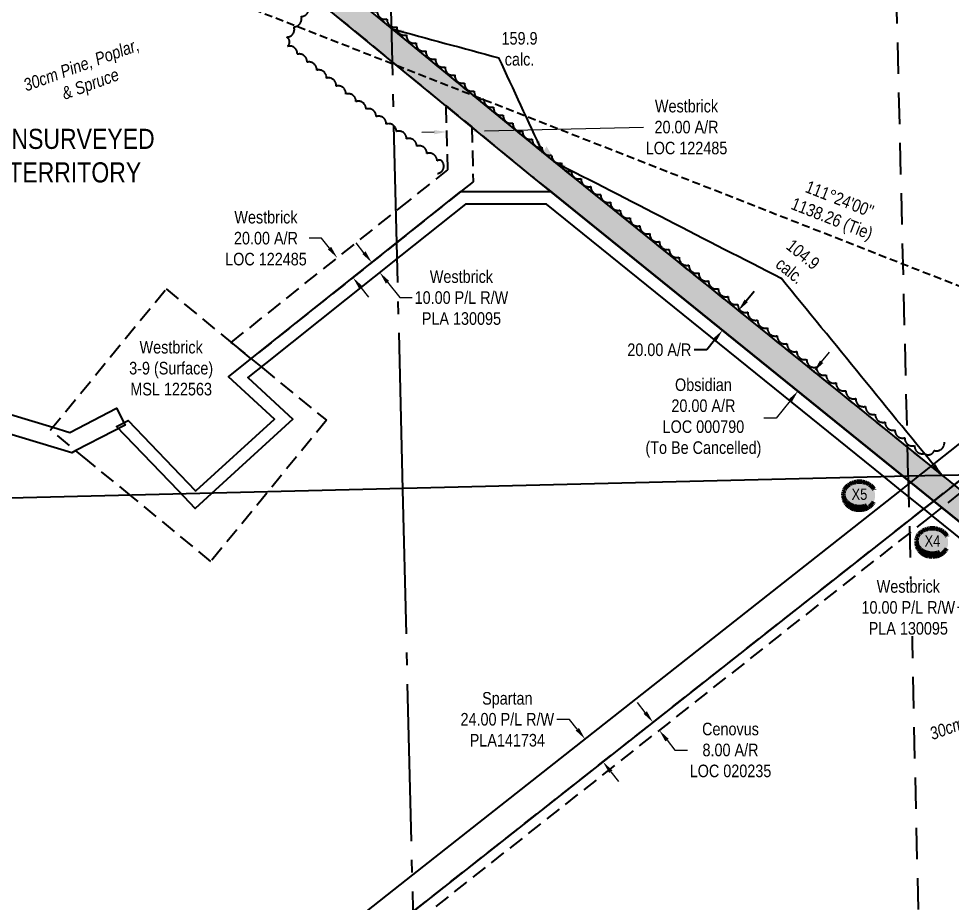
# Model space of a CAD drawing. Extents: x 615758 to 621285, y 5855650 to 5861424.
# Drawn here: x 617739 to 618482, y 5857583 to 5858287 of the extents above; entities that cross this region are included whole.
import ezdxf
from ezdxf.enums import TextEntityAlignment as Align

# ---------------------------------------------------------------- set-up
doc = ezdxf.new("R2010")
doc.units = 0
doc.header["$LTSCALE"] = 5
doc.header["$PDSIZE"] = 0.5
for name, pattern in [('0', [1, 1, 0]), ('BORDER2', [22.225, 6.35, -3.175, 6.35, -3.175, 0, -3.175]), ('foc-ACCESSROAD', [3.75, 2.5, -1.25]), ('foc-LSD', [8, 5, -3]), ('foc-QUARTERLINE', [33, 25, -3, 2, -3]), ('foc-TIELINE', [1.875, 1.25, -0.625])]:
    doc.linetypes.add(name, pattern=pattern)
doc.layers.get('Defpoints').update_dxf_attribs({"color": 9})
doc.layers.add('AS-COUNTY', color=7, linetype='BORDER2', lineweight=60, true_color=0xcc33ff)
for name, color, linetype in [('AS-ROADS', 254, 'Continuous'), ('C-AR', 13, 'foc-ACCESSROAD'), ('F-AR', 190, 'foc-ACCESSROAD'), ('F-RW', 190, 'Continuous'), ('F-WS', 190, 'foc-ACCESSROAD'), ('L-BD', 7, 'Continuous'), ('L-MON', 1, 'Continuous'), ('L-QSEC', 8, 'foc-QUARTERLINE'), ('L-SEC', 7, 'Continuous'), ('L-SECTION-LSD', 7, 'foc-LSD'), ('L-TIE', 7, 'foc-TIELINE'), ('L-UNS-T', 3, 'Continuous'), ('P-PROPOSED', 10, 'Continuous'), ('P-PROPOSED-H', 21, 'Continuous'), ('P-TXT', 4, 'Continuous'), ('T-BUSH', 110, '0'), ('T-BUSH-T', 110, 'Continuous')]:
    doc.layers.add(name, color=color, linetype=linetype)
for name, color, linetype, lineweight in [('C-RW-T', 13, 'Continuous', 9), ('F-AR-T', 190, 'Continuous', 9), ('F-RW-T', 190, 'Continuous', 9)]:
    doc.layers.add(name, color=color, linetype=linetype, lineweight=lineweight)
doc.styles.add('80CG', font='ARIALN.TTF', dxfattribs={"height": 10})
doc.styles.add('80L', font='ARIALN.TTF', dxfattribs={"height": 10})
doc.styles.add('80LS', font='ARIALNI.TTF', dxfattribs={"height": 10})
doc.styles.add('Crossing', font='ARIALN.TTF', dxfattribs={"height": 10})
doc.dimstyles.new('Compass 5 000', dxfattribs={"dimscale": 5, "dimtxt": 9, "dimasz": 2, "dimexe": 0.2, "dimexo": 0.0625, "dimgap": 0.5, "dimtad": 0, "dimtih": 1, "dimtoh": 1, "dimzin": 0, "dimdsep": 46, "dimtxsty": '80CG', "dimcen": 0.1, "dimse1": 1, "dimse2": 1, "dimclrd": 256, "dimclrt": 256, "dimaunit": 1, "dimadec": 4, "dimazin": 0, "dimtfac": 0.06, "dimtofl": 0, "dimtmove": 0, "dimatfit": 1, "dimfxl": 0.2, "dimtolj": 1, "dimtzin": 0, "dimlwd": -1, "dimarcsym": 0})

# ---------------------------------------------------------------- blocks, each defined once
blk = doc.blocks.new('*D439')
at = {"layer": 'Defpoints', "color": 0, "transparency": 16777216}
for p in [(618189.8, 5857713.94), (618165.33, 5857694.65), (618179.57, 5857676.58)]:
    blk.add_point(p, dxfattribs=at)
at = {"layer": 'F-RW-T', "transparency": 16777216}
for p, q in [((618177.42, 5857729.64), (618167.42, 5857729.64)), ((618183.61, 5857721.79), (618177.42, 5857729.64)), ((618210.23, 5857688.01), (618216.42, 5857680.15))]:
    blk.add_line(p, q, dxfattribs=at)
for points in [[(618184.92, 5857722.82), (618182.3, 5857720.76), (618189.8, 5857713.94)], [(618211.54, 5857689.04), (618208.92, 5857686.97), (618204.04, 5857695.86)]]:
    blk.add_solid(points, dxfattribs=at)
at = {"layer": 'F-RW-T', "transparency": 16777216, "insert": (618127.88, 5857729.64), "char_height": 10, "attachment_point": 5, "style": '80CG'}
blk.add_mtext('\\A1;Spartan\\P24.00 P/L R/W\\PPLA141734', dxfattribs=at)
blk = doc.blocks.new('*D440')
at = {"layer": 'Defpoints', "color": 0, "transparency": 16777216}
for p in [(618243.05, 5857726.6), (618248.01, 5857720.3), (618248.82, 5857720.95)]:
    blk.add_point(p, dxfattribs=at)
at = {"layer": 'F-AR-T', "transparency": 16777216}
for p, q in [((618237.67, 5857735.09), (618231.48, 5857742.95)), ((618255.01, 5857713.09), (618261.2, 5857705.24)), ((618261.2, 5857705.24), (618271.2, 5857705.24))]:
    blk.add_line(p, q, dxfattribs=at)
for points in [[(618238.98, 5857736.13), (618236.36, 5857734.06), (618243.86, 5857727.24)], [(618256.32, 5857714.12), (618253.7, 5857712.06), (618248.82, 5857720.95)]]:
    blk.add_solid(points, dxfattribs=at)
at = {"layer": 'F-AR-T', "transparency": 16777216, "insert": (618305.54, 5857705.24), "char_height": 10, "attachment_point": 5, "style": '80CG'}
blk.add_mtext('\\A1;Cenovus\\P8.00 A/R\\PLOC 020235', dxfattribs=at)
blk = doc.blocks.new('*D441')
at = {"layer": 'Defpoints', "color": 0, "transparency": 16777216}
for p in [(618524.04, 5857857.78), (618517.77, 5857849.99), (618519.96, 5857848.23)]:
    blk.add_point(p, dxfattribs=at)
at = {"layer": 'F-RW-T', "transparency": 16777216}
for p, q in [((618532.5, 5857863.81), (618538.77, 5857871.6)), ((618513.69, 5857840.44), (618496.16, 5857818.66)), ((618496.16, 5857818.66), (618486.16, 5857818.66))]:
    blk.add_line(p, q, dxfattribs=at)
for points in [[(618531.2, 5857864.86), (618533.8, 5857862.77), (618526.23, 5857856.02)], [(618512.39, 5857841.48), (618514.98, 5857839.39), (618519.96, 5857848.23)]]:
    blk.add_solid(points, dxfattribs=at)
at = {"layer": 'F-RW-T', "transparency": 16777216, "insert": (618447.07, 5857818.66), "char_height": 10, "attachment_point": 5, "style": '80CG', "bg_fill": 3, "box_fill_scale": 1.1, "bg_fill_color": 256, "bg_fill_true_color": 13158600, "bg_fill_transparency": 0}
blk.add_mtext('\\A1;Westbrick\\P10.00 P/L R/W\\PPLA 130095', dxfattribs=at)
blk = doc.blocks.new('*D443')
at = {"layer": 'Defpoints', "color": 0, "transparency": 16777216}
for p in [(618026.24, 5858085.26), (617996.78, 5858074.6), (618003.03, 5858066.77)]:
    blk.add_point(p, dxfattribs=at)
at = {"layer": 'F-RW-T', "transparency": 16777216}
for p, q in [((618013.76, 5858100.92), (618007.53, 5858108.74)), ((618032.47, 5858077.44), (618042.26, 5858065.15)), ((618042.26, 5858065.15), (618052.26, 5858065.15))]:
    blk.add_line(p, q, dxfattribs=at)
for points in [[(618015.07, 5858101.95), (618012.46, 5858099.88), (618019.99, 5858093.09)], [(618033.77, 5858078.48), (618031.17, 5858076.4), (618026.24, 5858085.26)]]:
    blk.add_solid(points, dxfattribs=at)
at = {"layer": 'F-RW-T', "transparency": 16777216, "insert": (618091.34, 5858065.15), "char_height": 10, "attachment_point": 5, "style": '80CG'}
blk.add_mtext('\\A1;Westbrick\\P10.00 P/L R/W\\PPLA 130095', dxfattribs=at)
blk = doc.blocks.new('*D444')
at = {"layer": 'Defpoints', "color": 0, "transparency": 16777216}
for p in [(617988.25, 5858093.38), (617992.54, 5858096.79), (618000.71, 5858077.74)]:
    blk.add_point(p, dxfattribs=at)
at = {"layer": 'F-RW-T', "transparency": 16777216}
for p, q in [((617980.08, 5858112.44), (617970.08, 5858112.44)), ((617986.31, 5858104.62), (617980.08, 5858112.44)), ((618011.23, 5858073.33), (618017.46, 5858065.51))]:
    blk.add_line(p, q, dxfattribs=at)
for points in [[(617987.62, 5858105.65), (617985.01, 5858103.58), (617992.54, 5858096.79)], [(618012.53, 5858074.37), (618009.93, 5858072.29), (618005, 5858081.15)]]:
    blk.add_solid(points, dxfattribs=at)
at = {"layer": 'F-RW-T', "transparency": 16777216, "insert": (617935.75, 5858112.44), "char_height": 10, "attachment_point": 5, "style": '80CG'}
blk.add_mtext('\\A1;Westbrick\\P20.00 A/R\\PLOC 122485', dxfattribs=at)
blk = doc.blocks.new('*D445')
at = {"layer": 'Defpoints', "color": 0, "transparency": 16777216}
for p in [(618099.7, 5858197.51), (618080.03, 5858184.08), (618100.02, 5858184.57)]:
    blk.add_point(p, dxfattribs=at)
at = {"layer": 'F-RW-T', "transparency": 16777216}
for p, q in [((618069.72, 5858196.79), (618059.72, 5858196.54)), ((618109.7, 5858197.75), (618236.19, 5858200.81))]:
    blk.add_line(p, q, dxfattribs=at)
for points in [[(618069.68, 5858198.45), (618069.76, 5858195.12), (618079.72, 5858197.03)], [(618109.66, 5858199.42), (618109.74, 5858196.09), (618099.7, 5858197.51)]]:
    blk.add_solid(points, dxfattribs=at)
at = {"layer": 'F-RW-T', "transparency": 16777216, "insert": (618270.53, 5858200.81), "char_height": 10, "attachment_point": 5, "style": '80CG'}
blk.add_mtext('\\A1;Westbrick\\P20.00 A/R\\PLOC 122485', dxfattribs=at)
blk = doc.blocks.new('STRIA')
blk.add_hatch(color=255).paths.add_polyline_path([(-0.04, 1.52), (-1.47, -0.87), (1.39, -0.87)])
blk = doc.blocks.new('STRIAA')
blk.add_blockref('STRIA', (0, 0))
blk = doc.blocks.new('STRIB')
at = {"color": 1}
blk.add_solid([(-1.12, -0.67), (-0.04, 1.13), (1.04, -0.67)], dxfattribs=at)
blk = doc.blocks.new('STRIBB')
blk.add_blockref('STRIB', (0, 0))
blk = doc.blocks.new('STRICC')
for name in ['STRIAA', 'STRIBB']:
    blk.add_blockref(name, (0, 0))
blk = doc.blocks.new('fdspike')
blk.add_blockref('STRICC', (0, 0))
blk = doc.blocks.new('*D481')
at = {"layer": 'Defpoints', "color": 0, "transparency": 16777216}
for p in [(618313.27, 5858053.54), (618299.18, 5858039.21), (618300.71, 5858037.98)]:
    blk.add_point(p, dxfattribs=at)
at = {"layer": 'P-TXT', "transparency": 16777216}
for p, q in [((618318.03, 5858062.56), (618324.31, 5858070.34)), ((618292.9, 5858031.43), (618286.62, 5858023.65)), ((618286.62, 5858023.65), (618276.62, 5858023.65))]:
    blk.add_line(p, q, dxfattribs=at)
for points in [[(618316.73, 5858063.6), (618319.32, 5858061.51), (618311.74, 5858054.77)], [(618291.6, 5858032.48), (618294.2, 5858030.39), (618299.18, 5858039.21)]]:
    blk.add_solid(points, dxfattribs=at)
at = {"layer": 'P-TXT', "transparency": 16777216, "insert": (618248.88, 5858023.65), "char_height": 10, "attachment_point": 5, "style": '80CG'}
blk.add_mtext('\\A1;20.00 A/R', dxfattribs=at)
blk = doc.blocks.new('xing2')
h = blk.add_hatch(color=50)
h.dxf.hatch_style = 1
edge = h.paths.add_edge_path()
edge.add_ellipse((0, 0), major_axis=(-12.5, 0), ratio=0.816297, start_angle=0, end_angle=360)
h = blk.add_hatch(color=250)
h.dxf.hatch_style = 1
edge = h.paths.add_edge_path()
edge.add_ellipse((0, -2.05), major_axis=(-12.5, 0), ratio=0.816297, start_angle=0, end_angle=180)
edge.add_line((12.5, -2.05), (12.5, 0))
edge.add_ellipse((0, 0), major_axis=(-12.5, 0), ratio=0.816297, start_angle=0, end_angle=180, ccw=False)
edge.add_line((-12.5, 0), (-12.5, -2.05))
at = {"color": 250}
blk.add_ellipse((0, 0), major_axis=(-12.5, 0), ratio=0.816297, dxfattribs=at)
blk.add_ellipse((0, -2.05), major_axis=(-12.5, 0), ratio=0.816297, start_param=0, end_param=3.141593, dxfattribs=at)
at = {"color": 250, "style": 'Crossing'}
blk.add_attdef('CROSSING', text='', height=9, dxfattribs=at).set_placement((0.09, 0.02), align=Align.MIDDLE_CENTER)
at = {"color": 250, "style": 'Crossing', "flags": 1}
for tag, p in [('OWNER', (0.09, -12.49)), ('DESCRIPTION', (0.09, -25.77)), ('LOCATION', (0.09, -39.3)), ('DWG_REF', (0.09, -52.84))]:
    blk.add_attdef(tag, text='', height=9, dxfattribs=at).set_placement(p, align=Align.MIDDLE_CENTER)
blk = doc.blocks.new('*D496')
at = {"layer": 'C-RW-T', "transparency": 16777216}
for p, q in [((618378.08, 5858014.12), (618384.37, 5858021.9)), ((618352.99, 5857983.04), (618341.95, 5857969.37)), ((618341.95, 5857969.37), (618331.95, 5857969.37))]:
    blk.add_line(p, q, dxfattribs=at)
for points in [[(618376.79, 5858015.17), (618379.38, 5858013.08), (618371.8, 5858006.34)], [(618351.69, 5857984.09), (618354.28, 5857981.99), (618359.27, 5857990.82)]]:
    blk.add_solid(points, dxfattribs=at)
at = {"layer": 'Defpoints', "color": 0, "transparency": 16777216}
for p in [(618365.87, 5858011.13), (618353.34, 5857995.61), (618359.27, 5857990.82)]:
    blk.add_point(p, dxfattribs=at)
at = {"layer": 'C-RW-T', "transparency": 16777216, "insert": (618283.98, 5857969.37), "char_height": 10, "attachment_point": 5, "style": '80CG'}
blk.add_mtext('\\A1;Obsidian\\P20.00 A/R \\PLOC 000790\\P(To Be Cancelled)', dxfattribs=at)

msp = doc.modelspace()

# ---------------------------------------------------------------- hatches: boundary and pattern name
at = {"layer": 'AS-ROADS'}
h = msp.add_hatch(color=256, dxfattribs=at)
h.dxf.hatch_style = 1
h.paths.add_polyline_path([(619507.5, 5856996.987), (619503.981, 5857002.995), (619501.016, 5857017.22), (619497.166, 5857035.752), (619486.098, 5857050.112), (619410.394, 5857123.214), (619325.79, 5857205.288), (619264.23, 5857263.616), (619197.249, 5857321.769), (619119.306, 5857385.197), (619040.662, 5857448.951), (618963.094, 5857512.264), (618884.79, 5857576.096), (618807.191, 5857639.161), (618728.022, 5857702.914), (618649.695, 5857766.492), (618570.834, 5857830.571), (618492.449, 5857894.633), (618413.983, 5857958.168), (618335.58, 5858020.88), (618257.592, 5858083.87), (618178.851, 5858147.601), (618100.477, 5858211.056), (618022.383, 5858274.747), (617944.482, 5858338.236), (617866.155, 5858401.989), (617833.689, 5858428.34), (617808.424, 5858448.514), (617793.671, 5858453.049), (617777.807, 5858449.794), (617751.918, 5858434.974), (617736.494, 5858423.064), (617734.05, 5858426.23), (617749.692, 5858438.308), (617776.375, 5858453.584), (617793.869, 5858457.173), (617810.326, 5858452.114), (617836.197, 5858431.456), (617868.677, 5858405.093), (617947.008, 5858341.338), (618024.911, 5858277.847), (618102.999, 5858214.16), (618181.369, 5858150.709), (618260.106, 5858086.98), (618338.086, 5858023.998), (618416.491, 5857961.284), (618494.973, 5857897.735), (618573.36, 5857833.671), (618652.217, 5857769.596), (618730.536, 5857706.024), (618809.707, 5857642.271), (618887.316, 5857579.198), (618965.622, 5857515.364), (619043.186, 5857452.055), (619121.828, 5857388.301), (619199.823, 5857324.831), (619266.918, 5857266.58), (619328.558, 5857208.176), (619413.176, 5857126.088), (619489.088, 5857052.786), (619500.896, 5857037.466), (619504.932, 5857018.034), (619507.701, 5857004.751), (619517.794, 5856992.182), (619533.161, 5856981.624), (619536.545, 5856968.534), (619529.187, 5856951.455), (619517.868, 5856941.201), (619506.139, 5856941.611), (619501.839, 5856950.896), (619511.063, 5856971.148), (619513.608, 5856982.363)])
at = {"layer": 'P-PROPOSED-H'}
h = msp.add_hatch(color=256, dxfattribs=at)
h.dxf.hatch_style = 1
h.paths.add_polyline_path([(617786.093, 5858469.789), (617802.788, 5858470.17), (618159.336, 5858177.955), (618832.698, 5857634.061), (618856.432, 5857614.81), (618857.084, 5857588.538), (618843.837, 5857599.283), (618820.12, 5857618.521), (618146.718, 5858162.447), (617795.842, 5858450.014), (617786.594, 5858449.802)])

# ---------------------------------------------------------------- linework, layer by layer
at = {"layer": 'C-AR'}
msp.add_lwpolyline([(617786.093, 5858469.789), (617802.788, 5858470.17), (618159.336, 5858177.955), (618832.698, 5857634.061), (618856.432, 5857614.81), (618857.084, 5857588.538), (618843.837, 5857599.283), (618820.12, 5857618.521), (618146.718, 5858162.447), (617795.842, 5858450.014), (617786.594, 5858449.802)], close=True, dxfattribs=at)
at = {"layer": 'F-AR'}
msp.add_lwpolyline([(618042.425, 5858110.973), (617923.975, 5858016.594), (617908.145, 5858029.554), (618041.81, 5858136.042), (618080.447, 5858166.816), (618079.216, 5858217.76), (618099.618, 5858201.039), (618100.674, 5858157.37), (618090.981, 5858149.645), (618042.425, 5858110.973)], close=True, dxfattribs=at)
msp.add_lwpolyline([(617954.842, 5857499.498), (618053.294, 5857577.072), (618457.286, 5857895.418), (618465.347, 5857901.769), (618481.987, 5857914.882), (618483.335, 5857915.943), (618497.064, 5857926.787), (618652.566, 5858049.693), (618813.542, 5858176.917), (618839.114, 5858197.128), (618842.193, 5858199.561), (618842.252, 5858197.179), (618842.441, 5858189.572), (618826.534, 5858177.06), (618632.378, 5858024.337), (618631.068, 5858023.295), (618510.237, 5857927.108), (618490.146, 5857911.122), (618488.394, 5857909.741), (618471.746, 5857896.62), (618463.683, 5857890.266), (618053.54, 5857567.052), (617955.088, 5857489.468)], dxfattribs=at)
at = {"layer": 'F-RW'}
for points in [[(617954.137, 5857528.233), (618052.59, 5857605.815), (618438.895, 5857910.224), (618446.952, 5857916.574), (618458.738, 5857925.853), (618463.564, 5857929.663), (618469.078, 5857934.009), (618801.476, 5858196.714), (618822.795, 5858196.948), (618839.114, 5858197.128), (618842.252, 5858197.179), (618842.441, 5858189.572), (618842.745, 5858177.238), (618826.534, 5858177.06), (618813.542, 5858176.917), (618652.566, 5858049.693), (618497.064, 5857926.787), (618483.335, 5857915.943), (618481.987, 5857914.882), (618465.347, 5857901.769), (618457.286, 5857895.418), (618053.295, 5857577.072), (617954.842, 5857499.498)], [(618535.367, 5857835.783), (618466.899, 5857891.066), (618460.51, 5857896.224), (618442.146, 5857911.052), (618427.515, 5857922.865), (618159.021, 5858139.651), (618094.479, 5858139.646), (618042.733, 5858098.411), (617935.409, 5858012.901), (617921.247, 5858001.603), (617957.224, 5857968.591), (617895.433, 5857912.111), (617879.375, 5857897.44), (617866.001, 5857911.394), (617816.883, 5857962.663), (617826.128, 5857967.464), (617879.529, 5857911.723), (617879.838, 5857911.405), (617880.209, 5857911.74), (617942.423, 5857968.606), (617905.879, 5858002.138), (617927.475, 5858019.391), (618042.425, 5858110.973), (618090.981, 5858149.645), (618162.554, 5858149.651), (618162.554, 5858149.651), (618442.968, 5857923.241), (618450.202, 5857917.4), (618468.567, 5857902.572), (618474.954, 5857897.415), (618534.078, 5857849.677)], [(617146.522, 5858078.267), (617198.473, 5858092.86), (617215.99, 5858094.225), (617246.105, 5858096.57), (617361.861, 5858105.586), (617367.934, 5858106.056), (617377.071, 5858096.584), (617387.539, 5858085.73), (617400.595, 5858072.193), (617766.038, 5857962.016), (617779.736, 5857957.887), (617816.755, 5857977.111), (617823.665, 5857963.804), (617814.421, 5857959.003), (617784.41, 5857943.419), (617781.258, 5857941.783), (617392.531, 5858058.954), (617375.632, 5858076.475), (617365.164, 5858087.329), (617357.55, 5858095.224), (617246.348, 5858086.612), (617216.231, 5858084.279), (617201.298, 5858083.122), (617146.774, 5858067.905)]]:
    msp.add_lwpolyline(points, dxfattribs=at)
at = {"layer": 'F-WS'}
msp.add_lwpolyline([(617936.315, 5857909.509), (617891.954, 5857855.362), (617829.018, 5857906.892), (617793.892, 5857935.655), (617764.296, 5857959.89), (617856.205, 5858072.08), (617909.18, 5858028.707), (617925.007, 5858015.749), (617932.926, 5858009.266), (617983.868, 5857967.559), (617936.315, 5857909.509)], close=True, dxfattribs=at)
at = {"layer": 'L-QSEC'}
for p, q in [((618044.749, 5857912.158), (618026.002, 5858676.413)), ((618063.742, 5857137.909), (618044.749, 5857912.158))]:
    msp.add_line(p, q, dxfattribs=at)
at = {"layer": 'L-SEC'}
for p, q in [((618447.039, 5857923.34), (618848.537, 5857932.768)), ((618045.169, 5857913.554), (618447.039, 5857923.34)), ((617643.295, 5857903.771), (618045.169, 5857913.554))]:
    msp.add_line(p, q, dxfattribs=at)
at = {"layer": 'L-SECTION-LSD', "flags": 128}
for points in [[(618447.039, 5857923.34), (618427.455, 5858726.215)], [(618447.039, 5857923.34), (618465.293, 5857116.991)]]:
    msp.add_lwpolyline(points, dxfattribs=at)
at = {"layer": 'L-TIE'}
msp.add_line((618848.537, 5857932.768), (617789.146, 5858347.952), dxfattribs=at)
at = {"layer": 'P-PROPOSED'}
msp.add_lwpolyline([(617786.093, 5858469.789), (617802.788, 5858470.17), (618159.336, 5858177.955), (618832.698, 5857634.061), (618856.432, 5857614.81), (618857.084, 5857588.538), (618843.837, 5857599.283), (618820.12, 5857618.521), (618146.718, 5858162.447), (617795.842, 5858450.014), (617786.594, 5858449.802)], close=True, dxfattribs=at)
at = {"layer": 'T-BUSH', "flags": 128}
for points in [[(617748.552, 5858447.916, 0.5205671), (617756.919, 5858453.393, 0.5205671), (617765.286, 5858458.869, 0.5205671), (617773.477, 5858464.601, 0.5205671), (617781.564, 5858470.483, 0.5205671), (617786.294, 5858474.936, 0.5205671), (617794.915, 5858469.868, 0.5205671), (617803.536, 5858464.801, 0.5205671), (617812.157, 5858459.734, 0.5205671), (617820.779, 5858454.667, 0.5205671), (617829.4, 5858449.6, 0.5205671), (617837.648, 5858443.995, 0.5205671), (617845.42, 5858437.703, 0.5205671), (617853.192, 5858431.41, 0.5205671), (617860.964, 5858425.117, 0.5205671), (617868.736, 5858418.825, 0.5205671), (617876.508, 5858412.532, 0.5205671), (617884.28, 5858406.239, 0.5205671), (617892.052, 5858399.947, 0.5205671), (617899.824, 5858393.654, 0.5205671), (617907.595, 5858387.361, 0.5205671), (617915.367, 5858381.069, 0.5205671), (617923.139, 5858374.776, 0.5205671), (617930.911, 5858368.483, 0.5205671), (617938.683, 5858362.191, 0.5205671), (617946.456, 5858355.899, 0.5205671), (617954.243, 5858349.625, 0.5205671), (617962.03, 5858343.352, 0.5205671), (617969.818, 5858337.078, 0.5205671), (617977.605, 5858330.805, 0.5205671), (617985.392, 5858324.531, 0.5205671), (617993.18, 5858318.258, 0.5205671), (618000.967, 5858311.984, 0.5205671), (618008.754, 5858305.711, 0.5205671), (618016.542, 5858299.437, 0.5205671), (618024.329, 5858293.164, 0.5205671), (618032.117, 5858286.89, 0.5205671), (618039.85, 5858280.551, 0.5205671), (618047.556, 5858274.177, 0.5205671), (618055.262, 5858267.804, 0.5205671), (618062.967, 5858261.43, 0.5205671), (618070.673, 5858255.056, 0.5205671), (618078.378, 5858248.683, 0.5205671), (618086.084, 5858242.309, 0.5205671), (618093.79, 5858235.935, 0.5205671), (618101.495, 5858229.562, 0.5205671), (618109.201, 5858223.188, 0.5205671), (618116.907, 5858216.814, 0.5205671), (618124.612, 5858210.441, 0.5205671), (618132.318, 5858204.067, 0.5205671), (618140.023, 5858197.694, 0.5205671), (618147.729, 5858191.32, 0.5205671), (618155.435, 5858184.946, 0.5205671), (618163.168, 5858178.607, 0.5205671), (618170.973, 5858172.355, 0.5205671), (618178.777, 5858166.102, 0.5205671), (618186.581, 5858159.85, 0.5205671), (618194.385, 5858153.597, 0.5205671), (618202.19, 5858147.345, 0.5205671), (618209.994, 5858141.092, 0.5205671), (618217.798, 5858134.839, 0.5205671), (618225.602, 5858128.587, 0.5205671), (618233.406, 5858122.334, 0.5205671), (618241.211, 5858116.082, 0.5205671), (618249.015, 5858109.829, 0.5205671), (618256.819, 5858103.577, 0.5205671), (618264.623, 5858097.324, 0.5205671), (618272.428, 5858091.072, 0.5205671), (618280.232, 5858084.819, 0.5205671), (618288.037, 5858078.568, 0.5205671), (618295.848, 5858072.324, 0.5205671), (618303.659, 5858066.08, 0.5205671), (618311.47, 5858059.836, 0.5205671), (618319.281, 5858053.592, 0.5205671), (618327.092, 5858047.348, 0.5205671), (618334.903, 5858041.104, 0.5205671), (618342.714, 5858034.86, 0.5205671), (618350.525, 5858028.616, 0.5205671), (618358.336, 5858022.372, 0.5205671), (618366.147, 5858016.128, 0.5205671), (618373.958, 5858009.884, 0.5205671), (618381.769, 5858003.64, 0.5205671), (618389.58, 5857997.396, 0.5205671), (618397.391, 5857991.152, 0.5205671), (618405.201, 5857984.906, 0.5205671), (618413.011, 5857978.66, 0.5205671), (618420.82, 5857972.415, 0.5205671), (618428.63, 5857966.169, 0.5205671), (618436.439, 5857959.923, 0.5205671), (618444.249, 5857953.677, 0.5205671), (618452.059, 5857947.431, 0.5205671), (618459.868, 5857941.185, 0.5205671), (618467.677, 5857943.553, 0.5205671), (618475.815, 5857950.063, 0.5205671)], [(618072.319, 5858163.936, 0.5205671), (618076.664, 5858172.496, 0.5205671), (618072.002, 5858173.93, 0.5205671), (618063.892, 5858179.781, 0.5205671), (618055.782, 5858185.631, 0.5205671), (618047.672, 5858191.482, 0.5205671), (618039.562, 5858197.333, 0.5205671), (618031.512, 5858203.265, 0.5205671), (618023.479, 5858209.22, 0.5205671), (618015.445, 5858215.175, 0.5205671), (618007.411, 5858221.13, 0.5205671), (617999.387, 5858227.096, 0.5205671), (617991.653, 5858233.435, 0.5205671), (617983.918, 5858239.774, 0.5205671), (617976.184, 5858246.113, 0.5205671), (617968.45, 5858252.452, 0.5205671), (617960.716, 5858258.792, 0.5205671), (617952.982, 5858265.131, 0.5205671), (617952.278, 5858272.448, 0.5205671), (617957.988, 5858280.657, 0.5205671), (617963.697, 5858288.867, 0.5205671), (617969.475, 5858297.029, 0.5205671), (617967.078, 5858304.234, 0.5205671), (617959.411, 5858310.654, 0.5205671), (617951.741, 5858317.07, 0.5205671), (617944.071, 5858323.487, 0.5205671), (617936.401, 5858329.904, 0.5205671), (617928.731, 5858336.32, 0.5205671), (617921.061, 5858342.737, 0.5205671), (617913.294, 5858349.035, 0.5205671), (617905.499, 5858355.298, 0.5205671), (617897.703, 5858361.562, 0.5205671), (617889.907, 5858367.825, 0.5205671), (617882.112, 5858374.088, 0.5205671), (617874.316, 5858380.351, 0.5205671), (617866.521, 5858386.615, 0.5205671), (617858.725, 5858392.878, 0.5205671), (617850.93, 5858399.141, 0.5205671), (617843.134, 5858405.405, 0.5205671), (617835.338, 5858411.668, 0.5205671), (617827.543, 5858417.931, 0.5205671), (617819.747, 5858424.195, 0.5205671), (617811.952, 5858430.458, 0.5205671), (617804.156, 5858436.721, 0.5205671), (617796.339, 5858442.943, 0.5205671), (617786.655, 5858442.408, 0.5205671), (617777.958, 5858437.545, 0.5205671), (617769.363, 5858432.435, 0.5205671), (617760.767, 5858427.325, 0.5205671), (617753.949, 5858423.271, 0.5205671)]]:
    msp.add_lwpolyline(points, format="xyb", dxfattribs=at)

# ---------------------------------------------------------------- block references
at = {"layer": 'AS-COUNTY'}
for p, values in [((618408.094, 5857908.741), {'CROSSING': 'X5'}), ((618466.23, 5857871.598), {'CROSSING': 'X4'})]:
    msp.add_blockref('xing2', p, dxfattribs=at).add_auto_attribs(values)
at = {"layer": 'L-MON', "xscale": 5.000000000000011, "yscale": 5.000000000000011, "zscale": 5.000000000000011}
msp.add_blockref('fdspike', (618159.336, 5858177.955), dxfattribs=at)

# ---------------------------------------------------------------- texts
at = {"layer": 'F-RW-T', "insert": (617860.285, 5858008.998), "char_height": 10, "attachment_point": 5, "style": '80CG'}
msp.add_mtext('\\A1;Westbrick\\P3-9 (Surface)\\PMSL 122563', dxfattribs=at)
at = {"layer": 'L-BD', "insert": (618394.295, 5858148.337), "char_height": 9.99634, "width": 67.51733, "attachment_point": 2, "rotation": 338.599401, "style": '80L'}
msp.add_mtext("111°24'00''\\P1138.26 (Tie)", dxfattribs=at)
at = {"layer": 'L-UNS-T', "color": 3, "insert": (617783.531, 5858178.051), "char_height": 16, "attachment_point": 5, "style": '80L'}
msp.add_mtext_dynamic_manual_height_columns('UNSURVEYED TERRITORY', width=126.41375, gutter_width=47.5, heights=[0], dxfattribs=at)
at = {"layer": 'P-TXT', "insert": (618137.616, 5858263.071), "char_height": 10, "attachment_point": 5, "style": '80CG'}
msp.add_mtext('\\A1;159.9\\Pcalc.', dxfattribs=at)
at = {"layer": 'P-TXT', "insert": (618358.028, 5858093.049), "char_height": 10, "attachment_point": 5, "rotation": 321.041039, "style": '80CG'}
msp.add_mtext('\\A1;104.9\\Pcalc.', dxfattribs=at)
at = {"layer": 'T-BUSH-T', "char_height": 9.99634, "width": 95.69938, "attachment_point": 2, "rotation": 20, "style": '80LS'}
for insert in [(617787.02, 5858255.072), (618508.343, 5857739.034)]:
    msp.add_mtext('30cm Pine, Poplar,\\P & Spruce', dxfattribs=dict(at, insert=insert))

# ---------------------------------------------------------------- dimensions: what is measured, and where the dimension line sits
at = {"layer": 'C-RW-T', "color": 2}
dim = msp.add_linear_dim(base=(618359.27, 5857990.82), p1=(618365.874, 5858011.128), p2=(618353.341, 5857995.607), angle=231.082062, text='Obsidian\\P20.00 A/R \\PLOC 000790\\P(To Be Cancelled)', dimstyle='Compass 5 000', dxfattribs=at)
dim.commit()
dim.dimension.update_dxf_attribs({"geometry": '*D496', "text_midpoint": (618283.983, 5857969.37), "dimtype": 161})
at = {"layer": 'F-AR-T'}
dim = msp.add_aligned_dim(p1=(618243.045, 5857726.596), p2=(618248.006, 5857720.301), distance=1.041, text='Cenovus\\P8.00 A/R\\PLOC 020235', dimstyle='Compass 5 000', dxfattribs=at)
dim.commit()
dim.dimension.update_dxf_attribs({"geometry": '*D440', "text_midpoint": (618305.537, 5857705.237)})
at = {"layer": 'F-RW-T'}
for base, p1, p2, angle, text, picture, middle in [((618099.704, 5858197.511), (618080.03, 5858184.085), (618100.017, 5858184.568), 1.38557, 'Westbrick\\P20.00 A/R\\PLOC 122485', '*D445', (618270.529, 5858200.812)), ((618026.237, 5858085.259), (617996.785, 5858074.602), (618003.027, 5858066.767), 308.545913, 'Westbrick\\P10.00 P/L R/W\\PPLA 130095', '*D443', (618091.343, 5858065.153))]:
    dim = msp.add_linear_dim(base=base, p1=p1, p2=p2, angle=angle, text=text, dimstyle='Compass 5 000', dxfattribs=at)
    dim.commit()
    dim.dimension.update_dxf_attribs({"geometry": picture, "text_midpoint": middle, "dimtype": 161})
for p1, p2, distance, text, picture, middle in [((618000.711, 5858077.737), (617988.254, 5858093.376), -5.484, 'Westbrick\\P20.00 A/R\\PLOC 122485', '*D444', (617935.749, 5858112.437)), ((618179.57, 5857676.577), (618165.327, 5857694.653), -31.155, 'Spartan\\P24.00 P/L R/W\\PPLA141734', '*D439', (618127.879, 5857729.644))]:
    dim = msp.add_aligned_dim(p1=p1, p2=p2, distance=distance, text=text, dimstyle='Compass 5 000', dxfattribs=at)
    dim.commit()
    dim.dimension.update_dxf_attribs({"geometry": picture, "text_midpoint": middle})
at = {"layer": 'P-TXT'}
dim = msp.add_aligned_dim(p1=(618313.271, 5858053.543), p2=(618300.706, 5858037.982), distance=-1.961, text='20.00 A/R', dimstyle='Compass 5 000', dxfattribs=at)
dim.commit()
dim.dimension.update_dxf_attribs({"geometry": '*D481', "text_midpoint": (618248.881, 5858023.653)})

# ---------------------------------------------------------------- leaders
at = {"layer": 'P-TXT', "path_type": 1}
for points in [[(618035.749, 5858279.059), (618121.238, 5858255.911)], [(618156.158, 5858180.5), (618121.238, 5858255.911)], [(618164.863, 5858173.557), (618345.861, 5858080.607)], [(618473.782, 5857923.968), (618345.861, 5858080.607)]]:
    msp.add_leader(points, dimstyle='Compass 5 000', dxfattribs=at)

# ---------------------------------------------------------------- next in the draw order: dimensions: what is measured, and where the dimension line sits
at = {"layer": 'F-RW-T'}
dim = msp.add_linear_dim(base=(618519.956, 5857848.227), p1=(618524.045, 5857857.779), p2=(618517.771, 5857849.985), angle=231.168397, text='Westbrick\\P10.00 P/L R/W\\PPLA 130095', dimstyle='Compass 5 000', override={"dimtfill": 1}, dxfattribs=at)
dim.commit()
dim.dimension.update_dxf_attribs({"geometry": '*D441', "text_midpoint": (618447.071, 5857818.66), "dimtype": 161})

doc.saveas('drawing.dxf')
